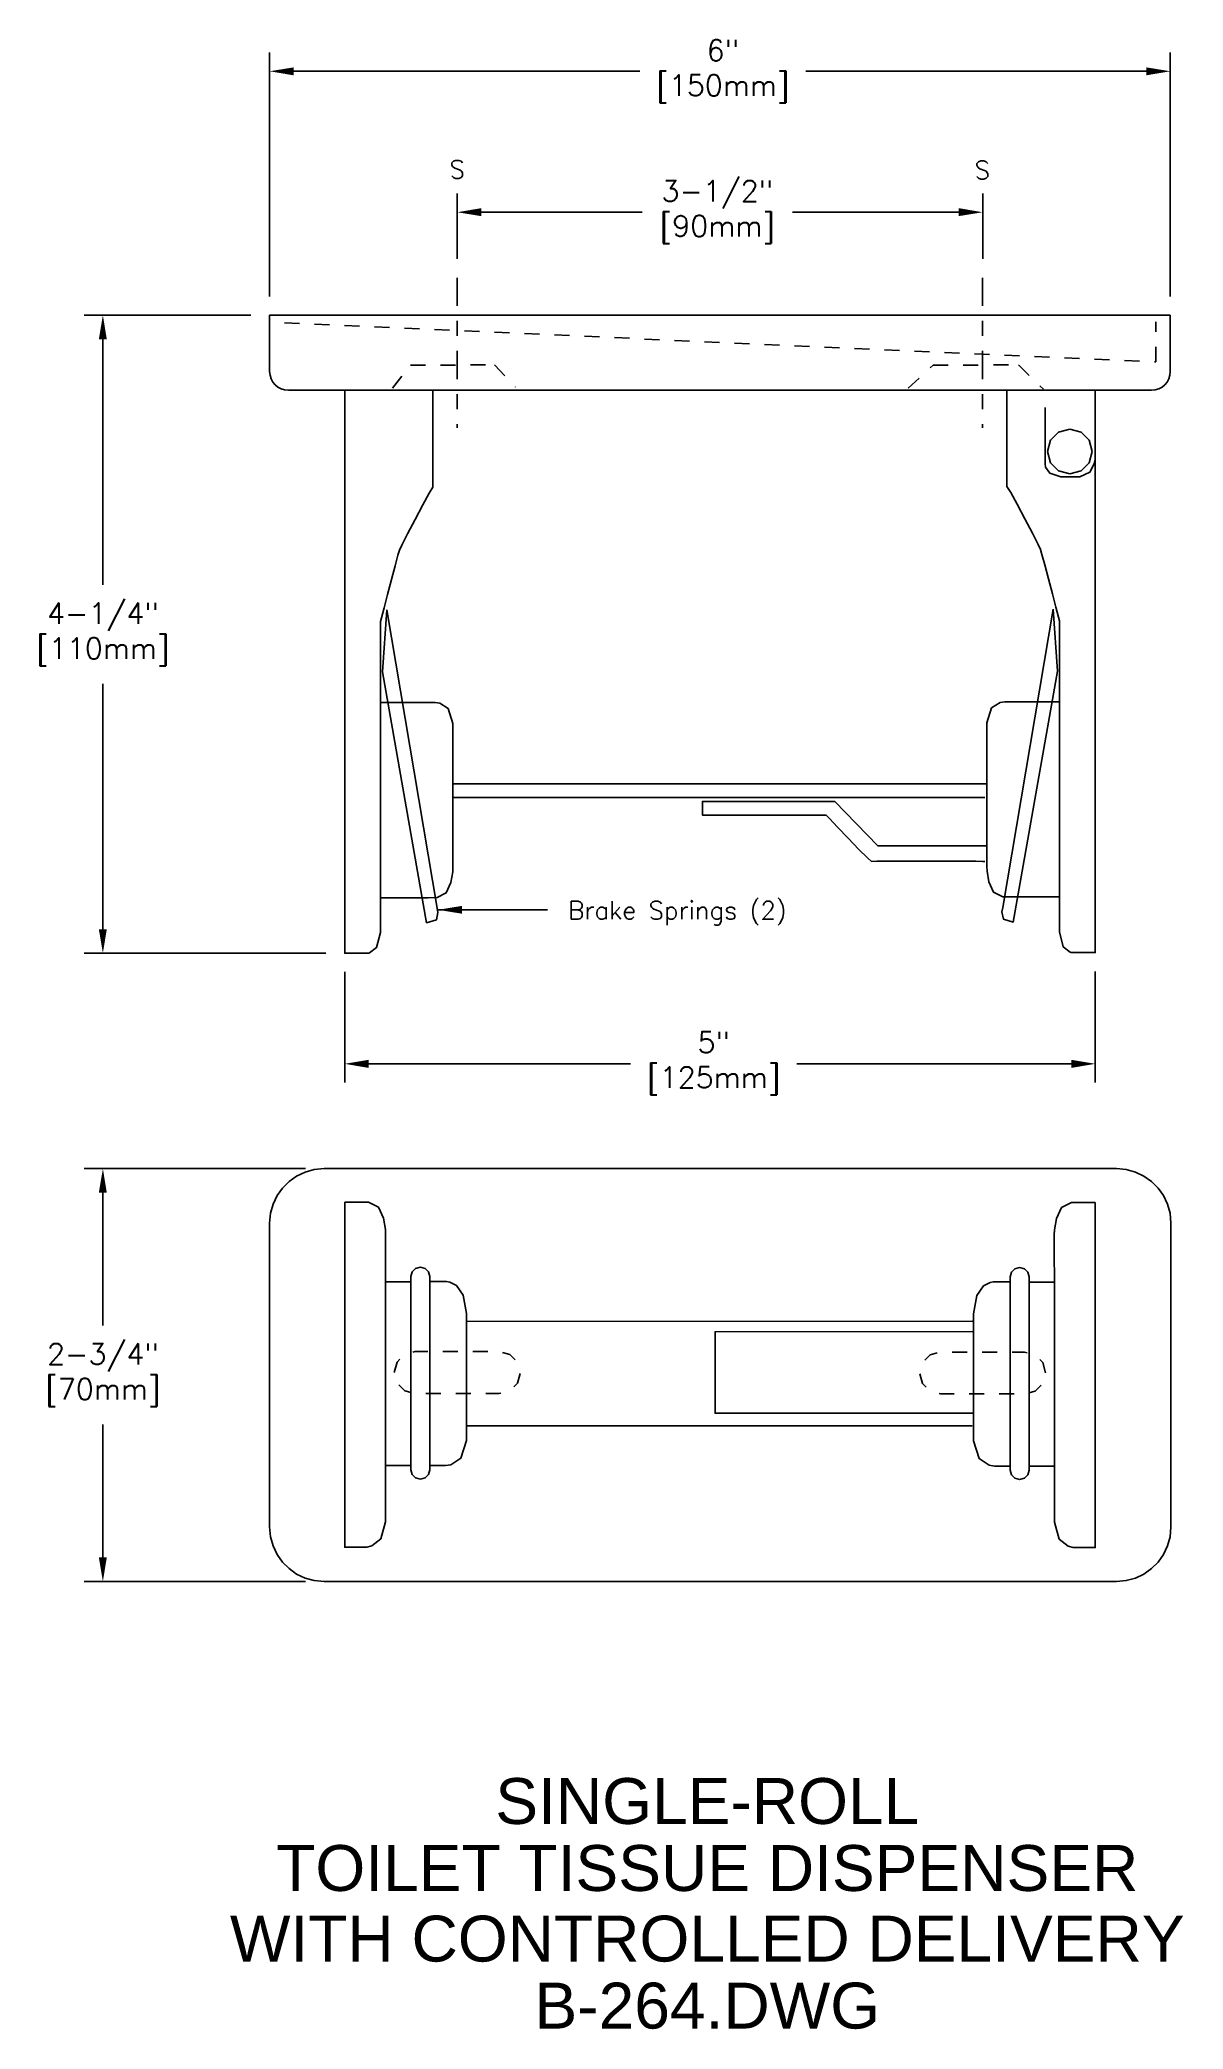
# Model space of a CAD drawing. Extents: x 0.2 to 7.8, y 0.1 to 13.3.
import ezdxf
from ezdxf.enums import TextEntityAlignment as Align

# ---------------------------------------------------------------- set-up
doc = ezdxf.new("R2010")
doc.units = 0
doc.header["$MEASUREMENT"] = 0
doc.header["$PDMODE"] = 35
doc.header["$PDSIZE"] = 0.000315
doc.linetypes.add('CENTER2', pattern=[1.125, 0.75, -0.125, 0.125, -0.125])
doc.linetypes.add('HIDDEN2', pattern=[0.1875, 0.125, -0.0625])
doc.layers.get('0').update_dxf_attribs({"linetype": 'CONTINUOUS'})
doc.layers.get('DEFPOINTS').update_dxf_attribs({"linetype": 'CONTINUOUS'})
for name, color, linetype in [('DETAIL', 4, 'CONTINUOUS'), ('DIM', 1, 'CONTINUOUS'), ('TEXT', 2, 'CONTINUOUS')]:
    doc.layers.add(name, color=color, linetype=linetype)
doc.styles.add('ARIAL_5', font='ARIAL.TTF', dxfattribs={"height": 5})
doc.styles.add('DIM_S_5', font='simplex.shx', dxfattribs={"height": 0.14})
doc.dimstyles.new('DIM_S_7', dxfattribs={"dimtxt": 0.12, "dimasz": 0.16, "dimexe": 0.125, "dimexo": 0.125, "dimgap": 0.09375, "dimtad": 1, "dimtih": 1, "dimtoh": 1, "dimdec": 4, "dimrnd": 0.0625, "dimzin": 0, "dimtxsty": 'DIM_S_5', "dimcen": 0.09375, "dimaunit": 1, "dimazin": 3, "dimtfac": 1, "dimtdec": 4, "dimtofl": 0, "dimtmove": 0, "dimatfit": 3, "dimtolj": 1, "dimtzin": 0})

# ---------------------------------------------------------------- blocks, each defined once
blk = doc.blocks.new('TBLK_TX')
blk = doc.blocks.new('*D2')
at = {"color": 0, "linetype": 'BYBLOCK'}
for p, q in [((-1.914, 16.17), (-1.914, 17.795)), ((4.086, 16.17), (4.086, 17.795)), ((-1.754, 17.67), (0.551, 17.67)), ((3.926, 17.67), (1.658, 17.67))]:
    blk.add_line(p, q, dxfattribs=at)
for points in [[(-1.754, 17.696), (-1.754, 17.643), (-1.914, 17.67)], [(3.926, 17.696), (3.926, 17.643), (4.086, 17.67)]]:
    blk.add_solid(points, dxfattribs=at)
at = {"layer": 'DEFPOINTS', "color": 0, "linetype": 'BYBLOCK'}
for p in [(4.086, 17.67), (-1.914, 16.045), (4.086, 16.045)]:
    blk.add_point(p, dxfattribs=at)
at = {"color": 0, "linetype": 'BYBLOCK', "insert": (1.105, 17.67), "char_height": 0.14, "attachment_point": 5, "style": 'DIM_S_5'}
blk.add_mtext('\\A1;6"\\P[150mm]', dxfattribs=at)
blk = doc.blocks.new('*D3')
at = {"color": 0, "linetype": 'BYBLOCK'}
for p, q in [((-1.414, 11.67), (-1.414, 10.933)), ((3.586, 11.674), (3.586, 10.933)), ((-1.254, 11.058), (0.49, 11.058)), ((3.426, 11.058), (1.598, 11.058))]:
    blk.add_line(p, q, dxfattribs=at)
for points in [[(-1.254, 11.085), (-1.254, 11.031), (-1.414, 11.058)], [(3.426, 11.085), (3.426, 11.031), (3.586, 11.058)]]:
    blk.add_solid(points, dxfattribs=at)
at = {"layer": 'DEFPOINTS', "color": 0, "linetype": 'BYBLOCK'}
for p in [(-1.414, 11.795), (3.586, 11.799), (3.586, 11.058)]:
    blk.add_point(p, dxfattribs=at)
at = {"color": 0, "linetype": 'BYBLOCK', "insert": (1.044, 11.062), "char_height": 0.14, "attachment_point": 5, "style": 'DIM_S_5'}
blk.add_mtext('\\A1;5"\\P[125mm]', dxfattribs=at)
blk = doc.blocks.new('*D4')
at = {"color": 0, "linetype": 'BYBLOCK'}
for p, q in [((-2.039, 16.045), (-3.15, 16.045)), ((-3.025, 15.885), (-3.025, 14.25)), ((-3.025, 11.955), (-3.025, 13.589)), ((-1.539, 11.795), (-3.15, 11.795))]:
    blk.add_line(p, q, dxfattribs=at)
for points in [[(-3.052, 15.885), (-2.999, 15.885), (-3.025, 16.045)], [(-3.052, 11.955), (-2.999, 11.955), (-3.025, 11.795)]]:
    blk.add_solid(points, dxfattribs=at)
at = {"layer": 'DEFPOINTS', "color": 0, "linetype": 'BYBLOCK'}
for p in [(-1.914, 16.045), (-3.025, 11.795), (-1.414, 11.795)]:
    blk.add_point(p, dxfattribs=at)
at = {"color": 0, "linetype": 'BYBLOCK', "insert": (-3.025, 13.92), "char_height": 0.14, "attachment_point": 5, "style": 'DIM_S_5'}
blk.add_mtext('\\A1;4-1/4"\\P[110mm]', dxfattribs=at)
blk = doc.blocks.new('*D5')
at = {"color": 0, "linetype": 'BYBLOCK'}
for p, q in [((-1.676, 10.36), (-3.15, 10.36)), ((-3.025, 10.2), (-3.025, 9.315)), ((-3.025, 7.77), (-3.025, 8.655)), ((-1.676, 7.61), (-3.15, 7.61))]:
    blk.add_line(p, q, dxfattribs=at)
for points in [[(-3.052, 10.2), (-2.999, 10.2), (-3.025, 10.36)], [(-3.052, 7.77), (-2.999, 7.77), (-3.025, 7.61)]]:
    blk.add_solid(points, dxfattribs=at)
at = {"layer": 'DEFPOINTS', "color": 0, "linetype": 'BYBLOCK'}
for p in [(-1.551, 10.36), (-3.025, 7.61), (-1.551, 7.61)]:
    blk.add_point(p, dxfattribs=at)
at = {"color": 0, "linetype": 'BYBLOCK', "insert": (-3.025, 8.985), "char_height": 0.14, "attachment_point": 5, "style": 'DIM_S_5'}
blk.add_mtext('\\A1;2-3/4"\\P[70mm]', dxfattribs=at)
blk = doc.blocks.new('*D6')
at = {"color": 0, "linetype": 'BYBLOCK'}
for p, q in [((-0.664, 16.42), (-0.664, 16.856)), ((2.836, 16.42), (2.836, 16.856)), ((-0.504, 16.731), (0.568, 16.731)), ((2.676, 16.731), (1.569, 16.731))]:
    blk.add_line(p, q, dxfattribs=at)
for points in [[(-0.504, 16.758), (-0.504, 16.705), (-0.664, 16.731)], [(2.676, 16.758), (2.676, 16.705), (2.836, 16.731)]]:
    blk.add_solid(points, dxfattribs=at)
at = {"layer": 'DEFPOINTS', "color": 0, "linetype": 'BYBLOCK'}
for p in [(2.836, 16.731), (-0.664, 16.295), (2.836, 16.295)]:
    blk.add_point(p, dxfattribs=at)
at = {"color": 0, "linetype": 'BYBLOCK', "insert": (1.068, 16.733), "char_height": 0.14, "attachment_point": 5, "style": 'DIM_S_5'}
blk.add_mtext('\\A1;3-1/2"\\P[90mm]', dxfattribs=at)

msp = doc.modelspace()

# ---------------------------------------------------------------- linework, layer by layer
at = {"layer": 'DETAIL', "linetype": 'CENTER2', "ltscale": 0.25}
for p, q in [((2.96144, 11.76223), (2.96144, 10.76223)), ((6.46144, 11.76223), (6.46144, 10.76223))]:
    msp.add_line(p, q, dxfattribs=at)
at = {"layer": 'DETAIL', "linetype": 'CONTINUOUS'}
for p, q in [((1.71144, 11.13723), (1.71144, 11.51223)), ((7.71144, 11.51223), (1.71144, 11.51223)), ((7.71144, 11.13723), (7.71144, 11.51223)), ((7.58644, 11.01223), (1.83644, 11.01223)), ((2.7995, 10.36709), (2.7995, 11.01223)), ((6.62337, 10.37175), (6.62337, 11.01223))]:
    msp.add_line(p, q, dxfattribs=at)
at = {"layer": 'DETAIL', "linetype": 'HIDDEN2', "ltscale": 0.5}
for points in [[(1.81114, 11.46102), (7.61543, 11.20195), (7.61543, 11.46826)], [(2.53085, 11.0268), (2.65012, 11.18016), (3.20995, 11.1812), (3.34905, 11.03379)], [(5.96445, 11.0268), (6.13268, 11.18026), (6.6995, 11.18119), (6.86656, 11.0198)]]:
    msp.add_lwpolyline(points, dxfattribs=at)
at = {"layer": 'DETAIL', "linetype": 'CONTINUOUS'}
for points in [[(2.2125, 11.00894), (2.21144, 7.26223), (2.37345, 7.26185)], [(7.21037, 11.0124), (7.21144, 7.26689), (7.04944, 7.2665)], [(6.87732, 10.89818), (6.87733, 10.52347)], [(7.04211, 10.7532), (6.96724, 10.73294), (6.91402, 10.67973), (6.89377, 10.60485)], [(7.19046, 10.60485), (7.1702, 10.67973), (7.11698, 10.73294), (7.04211, 10.7532)], [(6.89377, 10.60485), (6.91402, 10.52998), (6.96724, 10.47676), (7.04211, 10.45651)], [(7.04211, 10.45651), (7.11698, 10.47676), (7.1702, 10.52998), (7.19046, 10.60485)], [(6.87733, 10.52347), (6.88125, 10.50112), (6.90871, 10.45945), (6.98325, 10.43653)], [(7.10913, 10.43653), (7.1756, 10.46704), (7.20398, 10.5226), (7.20995, 10.55241)], [(2.57572, 9.9475), (2.59213, 9.98121), (2.63026, 10.05583), (2.68008, 10.15155), (2.73158, 10.24855), (2.77472, 10.327), (2.7995, 10.36709)], [(6.84715, 9.95217), (6.83074, 9.98587), (6.79261, 10.06049), (6.74279, 10.15622), (6.6913, 10.25321), (6.64815, 10.33166), (6.62337, 10.37175)], [(6.98325, 10.43653), (7.04051, 10.43606), (7.06758, 10.43605), (7.10913, 10.43653)], [(2.44985, 9.47198), (2.45646, 9.49721), (2.47359, 9.56258), (2.49719, 9.65253), (2.52325, 9.75153), (2.54771, 9.84405), (2.56655, 9.91455), (2.57572, 9.9475)], [(6.97303, 9.47664), (6.96643, 9.50188), (6.9493, 9.56724), (6.92569, 9.65719), (6.89964, 9.7562), (6.87517, 9.84872), (6.85633, 9.91922), (6.84715, 9.95217)], [(2.4918, 9.5489), (2.82748, 7.56287)], [(6.93107, 9.55356), (6.5954, 7.56753)], [(2.44949, 7.40106), (2.44985, 9.47198)], [(6.97339, 7.40572), (6.97303, 9.47664)], [(2.75754, 7.46496), (2.46384, 9.13631)], [(6.66533, 7.46963), (6.95904, 9.14096)], [(2.44994, 8.93321), (2.81387, 8.93312)], [(2.81387, 8.93312), (2.84469, 8.92801), (2.90191, 8.89181), (2.93267, 8.79326)], [(6.609, 8.93778), (6.57818, 8.93267), (6.52097, 8.89647), (6.49021, 8.79791)], [(6.97293, 8.93787), (6.609, 8.93778)], [(2.93267, 8.79326), (2.93264, 8.74543), (2.93262, 8.68248), (2.93261, 8.60741), (2.9326, 8.52318), (2.9326, 8.4328), (2.93261, 8.33924), (2.93261, 8.24551), (2.93262, 8.15458), (2.93263, 8.06944), (2.93264, 7.99308), (2.93265, 7.92849), (2.93266, 7.87866), (2.93266, 7.84657), (2.93267, 7.83521)], [(6.49021, 8.79791), (6.49024, 8.75009), (6.49025, 8.68714), (6.49027, 8.61206), (6.49027, 8.52784), (6.49027, 8.43746), (6.49027, 8.34391), (6.49026, 8.25017), (6.49025, 8.15924), (6.49024, 8.07411), (6.49024, 7.99775), (6.49023, 7.93316), (6.49022, 7.88332), (6.49021, 7.85123), (6.49021, 7.83987)], [(6.48344, 8.39143), (2.93261, 8.39134)], [(2.93261, 8.30051), (6.47644, 8.30051)], [(5.4201, 8.18212), (4.59569, 8.18115), (4.59492, 8.27312), (5.47604, 8.27312), (5.76354, 7.97844), (6.49083, 7.97854)], [(5.72081, 7.87432), (5.69368, 7.89686), (5.63663, 7.95378), (5.56521, 8.02794), (5.49496, 8.10215), (5.44141, 8.15927), (5.4201, 8.18212)], [(2.93267, 7.83521), (2.93105, 7.80355), (2.91964, 7.73389), (2.88854, 7.66422), (2.82787, 7.63251)], [(6.47607, 7.87423), (6.46022, 7.87432), (6.41652, 7.87457), (6.35072, 7.87492), (6.26861, 7.87531), (6.17593, 7.87568), (6.07845, 7.87597), (5.98193, 7.87613), (5.89214, 7.87611), (5.81485, 7.87583), (5.75582, 7.87526), (5.72081, 7.87432)], [(6.49021, 7.83987), (6.49182, 7.80821), (6.50324, 7.73856), (6.53435, 7.66889), (6.59502, 7.63717)], [(2.82787, 7.63251), (2.76691, 7.63247), (2.67048, 7.63242), (2.56673, 7.63237), (2.48383, 7.63233), (2.44994, 7.63231)], [(2.82748, 7.56287), (2.83266, 7.53438), (2.8223, 7.48413), (2.75754, 7.46496)], [(6.5954, 7.56753), (6.59022, 7.53904), (6.60058, 7.4888), (6.66533, 7.46963)], [(6.59502, 7.63717), (6.65597, 7.63714), (6.7524, 7.63708), (6.85614, 7.63703), (6.93904, 7.63699), (6.97293, 7.63698)], [(2.35233, 7.26178), (2.37733, 7.26512), (2.42393, 7.29942), (2.44949, 7.40106)], [(7.07055, 7.26645), (7.04554, 7.2698), (6.99895, 7.30409), (6.97339, 7.40572)], [(2.07445, 5.82748), (2.0092, 5.82163), (1.94779, 5.80477), (1.89124, 5.77792), (1.84057, 5.74211), (1.79682, 5.69836), (1.761, 5.6477), (1.73415, 5.59115), (1.71729, 5.52974), (1.71144, 5.46449)], [(7.35308, 5.82748), (2.07445, 5.82748)], [(7.71609, 5.46449), (7.71025, 5.52974), (7.69338, 5.59115), (7.66653, 5.6477), (7.63072, 5.69836), (7.58696, 5.74211), (7.5363, 5.77792), (7.47974, 5.80477), (7.41833, 5.82163), (7.35308, 5.82748)], [(2.3698, 5.60438), (2.28392, 5.6045), (2.23008, 5.60442), (2.21144, 5.60435)], [(2.21144, 5.60399), (2.21219, 3.30574), (2.35922, 3.30538)], [(2.48436, 5.38927), (2.48252, 5.42284), (2.46992, 5.4967), (2.43589, 5.57063), (2.3698, 5.60438)], [(6.93898, 5.3869), (6.94081, 5.42046), (6.95341, 5.49432), (6.98743, 5.56825), (7.05353, 5.602)], [(7.05353, 5.602), (7.13941, 5.60212), (7.19324, 5.60204), (7.21189, 5.60198)], [(7.21189, 5.60161), (7.21113, 3.30336), (7.0641, 3.303)], [(1.71144, 5.46449), (1.71144, 3.44048)], [(7.71609, 3.44048), (7.71609, 5.46449)], [(2.48396, 3.47399), (2.48397, 3.49342), (2.48398, 3.52298), (2.48399, 3.56191), (2.484, 3.60945), (2.48401, 3.66486), (2.48403, 3.72736), (2.48405, 3.79621), (2.48406, 3.87065), (2.48408, 3.94992), (2.4841, 4.03326), (2.48412, 4.11991), (2.48413, 4.20912), (2.48415, 4.30014), (2.48417, 4.3922), (2.48419, 4.48454), (2.48421, 4.57642), (2.48422, 4.66707), (2.48424, 4.75573), (2.48426, 4.84165), (2.48427, 4.92407), (2.48429, 5.00224), (2.4843, 5.07539), (2.48431, 5.14278), (2.48432, 5.20363), (2.48433, 5.2572), (2.48434, 5.30273), (2.48435, 5.33945), (2.48435, 5.36663), (2.48436, 5.38348), (2.48436, 5.38927)], [(6.93937, 3.4716), (6.93936, 3.49103), (6.93935, 3.52059), (6.93934, 3.55952), (6.93932, 3.60707), (6.93931, 3.66247), (6.93929, 3.72498), (6.93928, 3.79383), (6.93926, 3.86827), (6.93925, 3.94753), (6.93923, 4.03087), (6.93921, 4.11753), (6.9392, 4.20674), (6.93918, 4.29776), (6.93916, 4.38982), (6.93914, 4.48216), (6.93912, 4.57404), (6.93911, 4.66469), (6.93909, 4.75335), (6.93908, 4.83927), (6.93906, 4.9217), (6.93905, 4.99986), (6.93903, 5.07302), (6.93902, 5.1404), (6.93901, 5.20125), (6.939, 5.25482), (6.93899, 5.30035), (6.93899, 5.33708), (6.93898, 5.36425), (6.93898, 5.38111), (6.93898, 5.3869)], [(2.4843, 5.07399), (2.65294, 5.07448)], [(2.77882, 5.07485), (2.8907, 5.07518)], [(2.8907, 5.07518), (2.91107, 5.0718), (2.95596, 5.04848), (3.00101, 4.98549), (3.02189, 4.86308)], [(6.53262, 5.0728), (6.51225, 5.06942), (6.46737, 5.0461), (6.42232, 4.98311), (6.40144, 4.86071)], [(6.64452, 5.07248), (6.53262, 5.0728)], [(6.93903, 5.07161), (6.77039, 5.07211)], [(3.02189, 4.86308), (3.02209, 4.80441), (3.02225, 4.73579), (3.02237, 4.65954), (3.02244, 4.57801), (3.02248, 4.49353), (3.02249, 4.40845), (3.02246, 4.32509), (3.0224, 4.2458), (3.02231, 4.17291), (3.02219, 4.10876), (3.02205, 4.05569), (3.02189, 4.01602)], [(6.39292, 4.81056), (3.02207, 4.80992)], [(6.40144, 4.86071), (6.40124, 4.80204), (6.40108, 4.73341), (6.40096, 4.65716), (6.40088, 4.57563), (6.40084, 4.49115), (6.40084, 4.40607), (6.40087, 4.32271), (6.40093, 4.24342), (6.40101, 4.17053), (6.40113, 4.10638), (6.40127, 4.05331), (6.40144, 4.01365)], [(6.39934, 4.74216), (4.67863, 4.7414), (4.67902, 4.19745), (6.39292, 4.19819)], [(3.0222, 4.11466), (6.39179, 4.11466)], [(3.02189, 4.01602), (2.98552, 3.89865), (2.91892, 3.85521), (2.88315, 3.84892)], [(6.40144, 4.01365), (6.43781, 3.89627), (6.50442, 3.85285), (6.54019, 3.84655)], [(2.65294, 3.84892), (2.48406, 3.84892)], [(2.88315, 3.84892), (2.77882, 3.84892)], [(6.54019, 3.84655), (6.64452, 3.84655)], [(6.77039, 3.84655), (6.93927, 3.84655)], [(2.35922, 3.30538), (2.39154, 3.31476), (2.45158, 3.36162), (2.48396, 3.47399)], [(7.0641, 3.303), (7.03178, 3.31238), (6.97174, 3.35923), (6.93937, 3.4716)], [(1.71144, 3.44048), (1.71729, 3.37524), (1.73415, 3.31383), (1.761, 3.25728), (1.79682, 3.20661), (1.84057, 3.16286), (1.89124, 3.12704), (1.94779, 3.10019), (2.0092, 3.08333), (2.07445, 3.07748)], [(7.35308, 3.07748), (7.41833, 3.08333), (7.47974, 3.10019), (7.5363, 3.12704), (7.58696, 3.16286), (7.63072, 3.20661), (7.66653, 3.25728), (7.69338, 3.31383), (7.71025, 3.37524), (7.71609, 3.44048)], [(7.35308, 3.07748), (2.07445, 3.07748)]]:
    msp.add_lwpolyline(points, dxfattribs=at)
for points in [[(2.4918, 9.5489), (2.82748, 7.56287), (2.83266, 7.53438), (2.8223, 7.48413), (2.75754, 7.46496), (2.46384, 9.13631)], [(6.93107, 9.55356), (6.5954, 7.56753), (6.59022, 7.53904), (6.60058, 7.4888), (6.66533, 7.46963), (6.95904, 9.14096)], [(2.71587, 3.75859), (2.74764, 3.76718), (2.77022, 3.78976), (2.77882, 3.82153), (2.77882, 5.10826), (2.77022, 5.14001), (2.74764, 5.16259), (2.71587, 5.17119), (2.68411, 5.16259), (2.66153, 5.14001), (2.65294, 5.10826), (2.65294, 3.82153), (2.66153, 3.78976), (2.68411, 3.76718)], [(6.70746, 3.75621), (6.67569, 3.7648), (6.65311, 3.78738), (6.64452, 3.81915), (6.64452, 5.10587), (6.65311, 5.13763), (6.67569, 5.16021), (6.70746, 5.16881), (6.73921, 5.16021), (6.76179, 5.13763), (6.77039, 5.10587), (6.77039, 3.81915), (6.76179, 3.78738), (6.73921, 3.7648)]]:
    msp.add_lwpolyline(points, close=True, dxfattribs=at)
at = {"layer": 'DETAIL', "linetype": 'HIDDEN2', "ltscale": 0.5, "flags": 128}
for points in [[(2.54186, 4.46846), (2.56095, 4.53905), (2.61113, 4.58923), (2.68171, 4.60832), (3.24117, 4.60832), (3.31176, 4.58923), (3.36193, 4.53905), (3.38103, 4.46846), (3.36193, 4.39787), (3.31176, 4.3477), (3.24117, 4.32861), (2.68171, 4.32861), (2.61113, 4.3477), (2.56095, 4.39787)], [(6.88103, 4.46608), (6.86193, 4.53667), (6.81176, 4.58686), (6.74117, 4.60595), (6.18171, 4.60595), (6.11113, 4.58686), (6.06095, 4.53667), (6.04186, 4.46608), (6.06095, 4.3955), (6.11113, 4.34532), (6.18171, 4.32622), (6.74117, 4.32622), (6.81176, 4.34532), (6.86193, 4.3955)]]:
    msp.add_lwpolyline(points, close=True, dxfattribs=at)
at = {"layer": 'DETAIL', "linetype": 'CONTINUOUS'}
for centre, start, end in [((1.83644, 11.13723), 180, 270), ((7.58644, 11.13723), 270, 0)]:
    msp.add_arc(centre, 0.125, start, end, dxfattribs=at)

# ---------------------------------------------------------------- block references
at = {"layer": 'TEXT', "linetype": 'CONTINUOUS'}
ref = msp.add_blockref('TBLK_TX', (4.62702, 1.46191), dxfattribs=dict(at, xscale=0.06115200000000001, yscale=0.06115200000000001, zscale=0.06115200000000001))
ref.add_attrib('TITLE', 'SINGLE-ROLL', dxfattribs={"layer": '0', "height": 0.30576, "style": 'ARIAL_5'}).set_placement((4.62702, 1.46191), align=Align.CENTER)
ref.add_attrib('DWG_NAME', 'TOILET TISSUE DISPENSER', dxfattribs={"layer": '0', "height": 0.30576, "style": 'ARIAL_5'}).set_placement((4.62702, 1.01565), align=Align.CENTER)
ref = msp.add_blockref('TBLK_TX', (4.62702, 0.54535), dxfattribs=dict(at, xscale=0.06115200000000001, yscale=0.06115200000000001, zscale=0.06115200000000001))
ref.add_attrib('TITLE', 'WITH CONTROLLED DELIVERY', dxfattribs={"layer": '0', "height": 0.30576, "style": 'ARIAL_5'}).set_placement((4.62702, 0.54535), align=Align.CENTER)
ref.add_attrib('DWG_NAME', 'B-264.DWG', dxfattribs={"layer": '0', "height": 0.30576, "style": 'ARIAL_5'}).set_placement((4.62702, 0.09909), align=Align.CENTER)

# ---------------------------------------------------------------- texts
at = {"layer": 'DIM', "linetype": 'CONTINUOUS', "style": 'DIM_S_5'}
for s, p in [('S', (2.96102, 12.42375)), ('S', (6.45922, 12.41979)), ('Brake Springs (2)', (4.42843, 7.48822))]:
    msp.add_text(s, height=0.12, dxfattribs=at).set_placement(p, align=Align.CENTER)

# ---------------------------------------------------------------- dimensions: what is measured, and where the dimension line sits
at = {"layer": 'DIM', "linetype": 'CONTINUOUS'}
for base, p1, p2, text, picture, middle in [((7.71144, 13.13718), (1.71144, 11.51223), (7.71144, 11.51223), '6"\\P[150mm]', '*D2', (4.73029, 13.13718)), ((6.46144, 12.19875), (2.96144, 11.76223), (6.46144, 11.76223), '3-1/2"\\P[90mm]', '*D6', (4.69377, 12.20022)), ((7.21144, 6.52557), (2.21144, 7.26223), (7.21144, 7.26689), '5"\\P[125mm]', '*D3', (4.66942, 6.52974))]:
    dim = msp.add_linear_dim(base=base, p1=p1, p2=p2, text=text, dimstyle='DIM_S_7', override={"dimpost": '\\X'}, dxfattribs=at)
    dim.commit()
    dim.dimension.update_dxf_attribs({"geometry": picture, "text_midpoint": middle, "dimtype": 160, "insert": (3.62564, -4.5325)})
for base, p1, p2, text, picture, middle in [((0.60029, 7.26223), (1.71144, 11.51223), (2.21144, 7.26223), '4-1/4"\\P[110mm]', '*D4', (0.60029, 9.38723)), ((0.60029, 3.07748), (2.07445, 5.82748), (2.07445, 3.07748), '2-3/4"\\P[70mm]', '*D5', (0.60029, 4.45248))]:
    dim = msp.add_linear_dim(base=base, p1=p1, p2=p2, angle=90, text=text, dimstyle='DIM_S_7', override={"dimpost": '\\X'}, dxfattribs=at)
    dim.commit()
    dim.dimension.update_dxf_attribs({"geometry": picture, "text_midpoint": middle, "insert": (3.62564, -4.5325)})

# ---------------------------------------------------------------- leaders
msp.add_leader([(2.83379, 7.55162), (3.56325, 7.55162)], dimstyle='DIM_S_7', dxfattribs=at)

doc.saveas('drawing.dxf')
